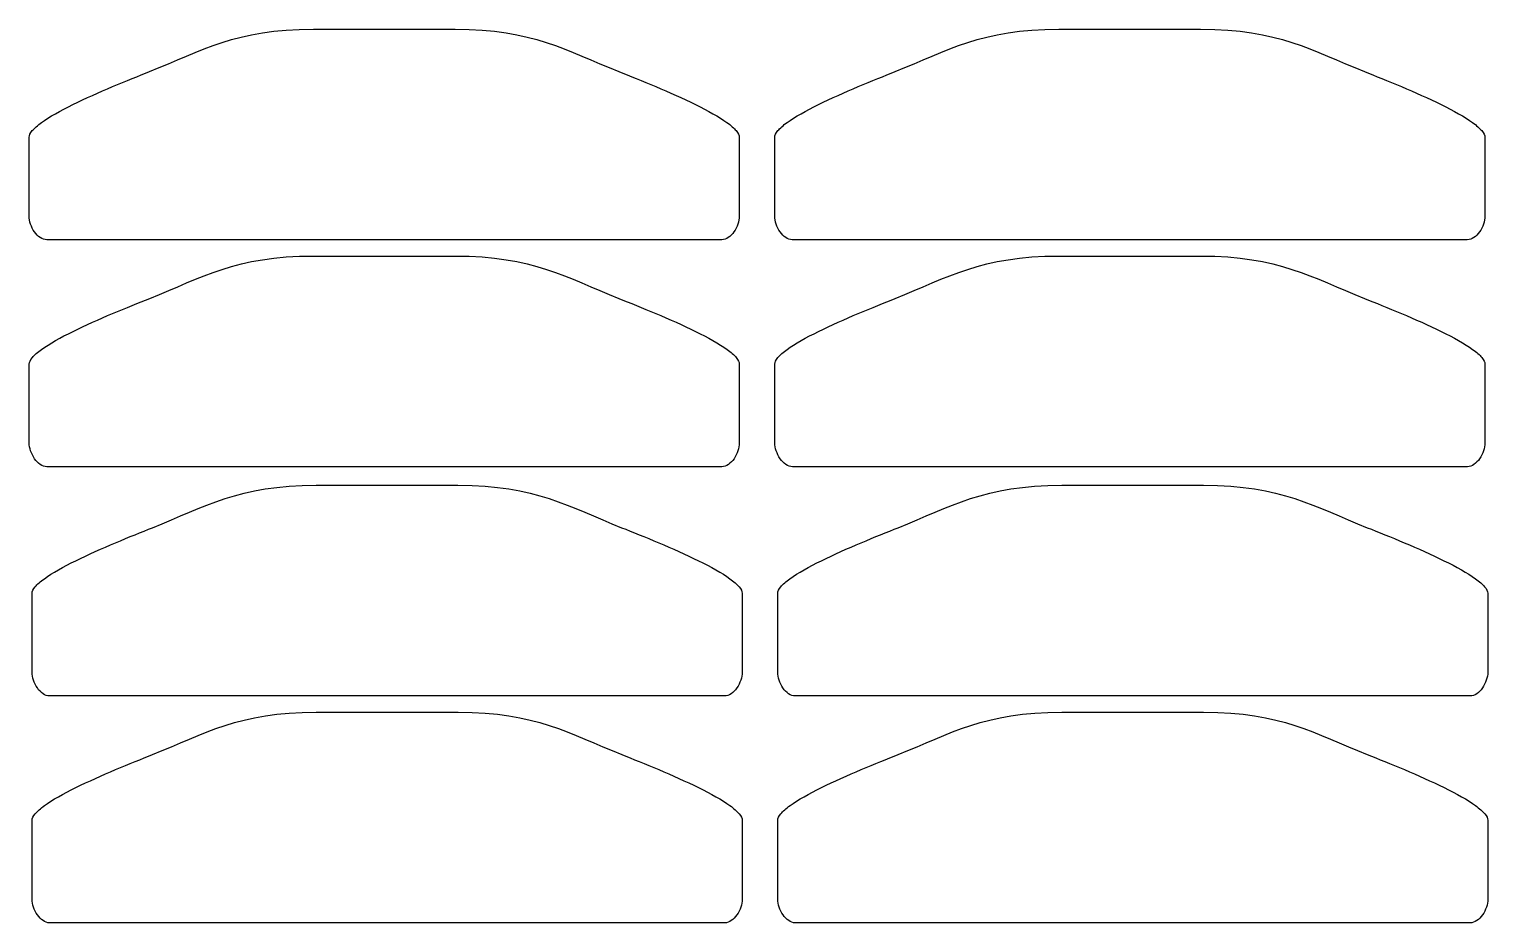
# Model space of a CAD drawing. Extents: x 0 to 490, y 0 to 300.
import ezdxf

# ---------------------------------------------------------------- set-up
doc = ezdxf.new("R2010")
doc.units = 0
doc.layers.add('Layer_1', color=7, linetype='CONTINUOUS')

msp = doc.modelspace()

# ---------------------------------------------------------------- linework, layer by layer
at = {"layer": 'Layer_1', "color": 1}
for points in [[(95.592563, 300.498117), (119.406987, 300.498117), (143.213626, 300.498117)], [(346.152968, 300.498117), (369.967393, 300.498117), (393.774031, 300.498117)], [(0.094488, 237.640683), (0.094488, 264.201237)], [(238.721452, 264.201237), (238.721452, 237.640683)], [(250.654894, 237.640683), (250.654894, 264.201237)], [(489.281857, 264.201237), (489.281857, 237.640683)], [(232.823008, 229.691468), (119.406987, 229.691468), (5.992894, 229.691468)], [(483.383413, 229.691468), (369.967393, 229.691468), (256.5533, 229.691468)], [(95.613842, 224.235985), (119.428266, 224.235985), (143.234904, 224.235985)], [(346.174247, 224.235985), (369.988671, 224.235985), (393.79531, 224.235985)], [(0.115767, 161.378551), (0.115767, 187.939104)], [(238.74273, 187.939104), (238.74273, 161.378551)], [(250.676172, 161.378551), (250.676172, 187.939104)], [(489.303136, 187.939104), (489.303136, 161.378551)], [(232.844287, 153.429336), (119.428266, 153.429336), (6.014173, 153.429336)], [(483.404692, 153.429336), (369.988671, 153.429336), (256.574578, 153.429336)], [(96.564733, 147.163257), (120.379157, 147.163257), (144.185796, 147.163257)], [(347.125139, 147.163257), (370.939563, 147.163257), (394.746201, 147.163257)], [(1.066658, 84.305824), (1.066658, 110.866377)], [(239.693622, 110.866377), (239.693622, 84.305824)], [(251.627064, 84.305824), (251.627064, 110.866377)], [(490.254027, 110.866377), (490.254027, 84.305824)], [(233.795178, 76.356608), (120.379157, 76.356608), (6.965064, 76.356608)], [(484.355583, 76.356608), (370.939563, 76.356608), (257.52547, 76.356608)], [(96.586012, 70.901125), (120.400436, 70.901125), (144.207074, 70.901125)], [(347.146417, 70.901125), (370.960841, 70.901125), (394.76748, 70.901125)], [(1.087937, 8.043691), (1.087937, 34.604245)], [(239.7149, 34.604245), (239.7149, 8.043691)], [(251.648342, 8.043691), (251.648342, 34.604245)], [(490.275306, 34.604245), (490.275306, 8.043691)], [(233.816457, 0.094476), (120.400436, 0.094476), (6.986343, 0.094476)], [(484.376862, 0.094476), (370.960841, 0.094476), (257.546748, 0.094476)]]:
    msp.add_lwpolyline(points, dxfattribs=at)
for points in [[(95.592563, 300.498117)], [(346.152968, 300.498117)], [(95.613842, 224.235985)], [(346.174247, 224.235985)], [(96.564733, 147.163257)], [(347.125139, 147.163257)], [(96.586012, 70.901125)], [(347.146417, 70.901125)]]:
    msp.add_lwpolyline(points, close=True, dxfattribs=at)
for points in [[(40.582751, 286.257878), (58.281484, 293.300536), (69.477956, 300.498117), (95.592563, 300.498117)], [(143.213626, 300.498117), (169.32827, 300.498117), (180.524704, 293.300574), (198.2234, 286.257878)], [(291.143157, 286.257878), (308.84189, 293.300536), (320.038362, 300.498117), (346.152968, 300.498117)], [(393.774031, 300.498117), (419.888676, 300.498117), (431.08511, 293.300574), (448.783805, 286.257878)], [(14.805429, 275.169992), (23.175495, 279.297009), (33.366348, 283.386307), (40.582751, 286.257878)], [(198.2234, 286.257878), (205.43984, 283.386307), (215.638404, 279.296972), (224.008545, 275.169992)], [(265.365835, 275.169992), (273.735901, 279.297009), (283.926754, 283.386307), (291.143157, 286.257878)], [(448.783805, 286.257878), (456.000246, 283.386307), (466.198809, 279.296972), (474.568951, 275.169992)], [(4.235112, 269.109444), (6.891741, 271.031258), (10.620359, 273.106521), (14.805429, 275.169992)], [(224.008545, 275.169992), (228.193654, 273.106521), (231.922233, 271.031258), (234.578863, 269.109444)], [(254.795517, 269.109444), (257.452147, 271.031258), (261.180764, 273.106521), (265.365835, 275.169992)], [(474.568951, 275.169992), (478.754059, 273.106521), (482.482638, 271.031258), (485.139268, 269.109444)], [(0.094488, 264.201237), (0.094488, 264.794585), (0.433512, 265.544405), (1.141342, 266.386786)], [(1.141342, 266.386786), (1.849172, 267.229205), (2.906835, 268.148537), (4.235112, 269.109444)], [(234.578863, 269.109444), (235.90714, 268.148537), (236.964841, 267.229205), (237.672633, 266.386786)], [(237.672633, 266.386786), (238.380463, 265.544405), (238.721452, 264.794547), (238.721452, 264.201237)], [(250.654894, 264.201237), (250.654894, 264.794585), (250.993917, 265.544405), (251.701747, 266.386786)], [(251.701747, 266.386786), (252.409577, 267.229205), (253.46724, 268.148537), (254.795517, 269.109444)], [(485.139268, 269.109444), (486.467545, 268.148537), (487.525246, 267.229205), (488.233038, 266.386786)], [(488.233038, 266.386786), (488.940868, 265.544405), (489.281857, 264.794547), (489.281857, 264.201237)], [(1.879635, 232.371153), (0.779452, 233.95931), (0.094488, 236.009402), (0.094488, 237.640683)], [(238.721452, 237.640683), (238.721452, 236.009402), (238.034523, 233.95931), (236.93434, 232.371153)], [(252.44004, 232.371153), (251.339857, 233.95931), (250.654894, 236.009402), (250.654894, 237.640683)], [(489.281857, 237.640683), (489.281857, 236.009402), (488.594928, 233.95931), (487.494745, 232.371153)], [(5.992894, 229.691468), (4.45852, 229.691468), (2.979779, 230.783033), (1.879635, 232.371153)], [(236.93434, 232.371153), (235.834195, 230.783033), (234.357383, 229.691468), (232.823008, 229.691468)], [(256.5533, 229.691468), (255.018925, 229.691468), (253.540185, 230.783033), (252.44004, 232.371153)], [(487.494745, 232.371153), (486.394601, 230.783033), (484.917788, 229.691468), (483.383413, 229.691468)], [(40.60403, 209.995746), (58.302763, 217.038404), (69.499235, 224.235985), (95.613842, 224.235985)], [(143.234904, 224.235985), (169.349549, 224.235985), (180.545983, 217.038442), (198.244678, 209.995746)], [(291.164435, 209.995746), (308.863168, 217.038404), (320.05964, 224.235985), (346.174247, 224.235985)], [(393.79531, 224.235985), (419.909954, 224.235985), (431.106389, 217.038442), (448.805084, 209.995746)], [(14.826708, 198.90786), (23.196774, 203.034877), (33.387627, 207.124174), (40.60403, 209.995746)], [(198.244678, 209.995746), (205.461119, 207.124174), (215.659682, 203.034839), (224.029824, 198.90786)], [(265.387114, 198.90786), (273.757179, 203.034877), (283.948032, 207.124174), (291.164435, 209.995746)], [(448.805084, 209.995746), (456.021525, 207.124174), (466.220088, 203.034839), (474.590229, 198.90786)], [(4.25639, 192.847312), (6.91302, 194.769126), (10.641637, 196.844389), (14.826708, 198.90786)], [(224.029824, 198.90786), (228.214932, 196.844389), (231.943512, 194.769126), (234.600142, 192.847312)], [(254.816796, 192.847312), (257.473426, 194.769126), (261.202043, 196.844389), (265.387114, 198.90786)], [(474.590229, 198.90786), (478.775338, 196.844389), (482.503917, 194.769126), (485.160547, 192.847312)], [(1.16262, 190.124654), (1.87045, 190.967073), (2.928113, 191.886405), (4.25639, 192.847312)], [(234.600142, 192.847312), (235.928419, 191.886405), (236.986119, 190.967073), (237.693912, 190.124654)], [(251.723026, 190.124654), (252.430856, 190.967073), (253.488519, 191.886405), (254.816796, 192.847312)], [(485.160547, 192.847312), (486.488824, 191.886405), (487.546525, 190.967073), (488.254317, 190.124654)], [(0.115767, 187.939104), (0.115767, 188.532452), (0.454791, 189.282273), (1.16262, 190.124654)], [(237.693912, 190.124654), (238.401741, 189.282273), (238.74273, 188.532415), (238.74273, 187.939104)], [(250.676172, 187.939104), (250.676172, 188.532452), (251.015196, 189.282273), (251.723026, 190.124654)], [(488.254317, 190.124654), (488.962147, 189.282273), (489.303136, 188.532415), (489.303136, 187.939104)], [(1.900913, 156.109021), (0.800731, 157.697178), (0.115767, 159.747269), (0.115767, 161.378551)], [(238.74273, 161.378551), (238.74273, 159.747269), (238.055801, 157.697178), (236.955619, 156.109021)], [(252.461319, 156.109021), (251.361136, 157.697178), (250.676172, 159.747269), (250.676172, 161.378551)], [(489.303136, 161.378551), (489.303136, 159.747269), (488.616207, 157.697178), (487.516024, 156.109021)], [(6.014173, 153.429336), (4.479798, 153.429336), (3.001058, 154.520901), (1.900913, 156.109021)], [(236.955619, 156.109021), (235.855474, 154.520901), (234.378661, 153.429336), (232.844287, 153.429336)], [(256.574578, 153.429336), (255.040204, 153.429336), (253.561464, 154.520901), (252.461319, 156.109021)], [(487.516024, 156.109021), (486.415879, 154.520901), (484.939067, 153.429336), (483.404692, 153.429336)], [(41.554921, 132.923018), (59.253654, 139.965676), (70.450126, 147.163257), (96.564733, 147.163257)], [(144.185796, 147.163257), (170.30044, 147.163257), (181.496874, 139.965714), (199.19557, 132.923018)], [(292.115327, 132.923018), (309.81406, 139.965676), (321.010532, 147.163257), (347.125139, 147.163257)], [(394.746201, 147.163257), (420.860846, 147.163257), (432.05728, 139.965714), (449.755975, 132.923018)], [(15.777599, 121.835132), (24.147665, 125.962149), (34.338518, 130.051447), (41.554921, 132.923018)], [(199.19557, 132.923018), (206.41201, 130.051447), (216.610574, 125.962112), (224.980715, 121.835132)], [(266.338005, 121.835132), (274.708071, 125.962149), (284.898924, 130.051447), (292.115327, 132.923018)], [(449.755975, 132.923018), (456.972416, 130.051447), (467.170979, 125.962112), (475.541121, 121.835132)], [(5.207282, 115.774585), (7.863911, 117.696399), (11.592529, 119.771662), (15.777599, 121.835132)], [(224.980715, 121.835132), (229.165824, 119.771662), (232.894403, 117.696399), (235.551033, 115.774585)], [(255.767687, 115.774585), (258.424317, 117.696399), (262.152934, 119.771662), (266.338005, 121.835132)], [(475.541121, 121.835132), (479.726229, 119.771662), (483.454809, 117.696399), (486.111438, 115.774585)], [(1.066658, 110.866377), (1.066658, 111.459725), (1.405682, 112.209545), (2.113512, 113.051926)], [(2.113512, 113.051926), (2.821342, 113.894345), (3.879005, 114.813677), (5.207282, 115.774585)], [(235.551033, 115.774585), (236.87931, 114.813677), (237.937011, 113.894345), (238.644803, 113.051926)], [(238.644803, 113.051926), (239.352633, 112.209545), (239.693622, 111.459687), (239.693622, 110.866377)], [(251.627064, 110.866377), (251.627064, 111.459725), (251.966087, 112.209545), (252.673917, 113.051926)], [(252.673917, 113.051926), (253.381747, 113.894345), (254.43941, 114.813677), (255.767687, 115.774585)], [(486.111438, 115.774585), (487.439715, 114.813677), (488.497416, 113.894345), (489.205208, 113.051926)], [(489.205208, 113.051926), (489.913038, 112.209545), (490.254027, 111.459687), (490.254027, 110.866377)], [(2.851805, 79.036293), (1.751622, 80.624451), (1.066658, 82.674542), (1.066658, 84.305824)], [(239.693622, 84.305824), (239.693622, 82.674542), (239.006693, 80.624451), (237.90651, 79.036293)], [(253.41221, 79.036293), (252.312027, 80.624451), (251.627064, 82.674542), (251.627064, 84.305824)], [(490.254027, 84.305824), (490.254027, 82.674542), (489.567098, 80.624451), (488.466915, 79.036293)], [(6.965064, 76.356608), (5.43069, 76.356608), (3.951949, 77.448173), (2.851805, 79.036293)], [(237.90651, 79.036293), (236.806365, 77.448173), (235.329553, 76.356608), (233.795178, 76.356608)], [(257.52547, 76.356608), (255.991095, 76.356608), (254.512355, 77.448173), (253.41221, 79.036293)], [(488.466915, 79.036293), (487.366771, 77.448173), (485.889958, 76.356608), (484.355583, 76.356608)], [(41.5762, 56.660886), (59.274933, 63.703544), (70.471405, 70.901125), (96.586012, 70.901125)], [(144.207074, 70.901125), (170.321719, 70.901125), (181.518153, 63.703582), (199.216849, 56.660886)], [(292.136605, 56.660886), (309.835338, 63.703544), (321.03181, 70.901125), (347.146417, 70.901125)], [(394.76748, 70.901125), (420.882124, 70.901125), (432.078559, 63.703582), (449.777254, 56.660886)], [(15.798878, 45.573), (24.168944, 49.700017), (34.359797, 53.789315), (41.5762, 56.660886)], [(199.216849, 56.660886), (206.433289, 53.789315), (216.631853, 49.699979), (225.001994, 45.573)], [(266.359284, 45.573), (274.729349, 49.700017), (284.920202, 53.789315), (292.136605, 56.660886)], [(449.777254, 56.660886), (456.993695, 53.789315), (467.192258, 49.699979), (475.562399, 45.573)], [(5.22856, 39.512452), (7.88519, 41.434266), (11.613807, 43.509529), (15.798878, 45.573)], [(225.001994, 45.573), (229.187102, 43.509529), (232.915682, 41.434266), (235.572312, 39.512452)], [(255.788966, 39.512452), (258.445596, 41.434266), (262.174213, 43.509529), (266.359284, 45.573)], [(475.562399, 45.573), (479.747508, 43.509529), (483.476087, 41.434266), (486.132717, 39.512452)], [(2.13479, 36.789794), (2.84262, 37.632213), (3.900283, 38.551545), (5.22856, 39.512452)], [(235.572312, 39.512452), (236.900589, 38.551545), (237.958289, 37.632213), (238.666082, 36.789794)], [(252.695196, 36.789794), (253.403026, 37.632213), (254.460689, 38.551545), (255.788966, 39.512452)], [(486.132717, 39.512452), (487.460994, 38.551545), (488.518695, 37.632213), (489.226487, 36.789794)], [(1.087937, 34.604245), (1.087937, 35.197593), (1.426961, 35.947413), (2.13479, 36.789794)], [(238.666082, 36.789794), (239.373911, 35.947413), (239.7149, 35.197555), (239.7149, 34.604245)], [(251.648342, 34.604245), (251.648342, 35.197593), (251.987366, 35.947413), (252.695196, 36.789794)], [(489.226487, 36.789794), (489.934317, 35.947413), (490.275306, 35.197555), (490.275306, 34.604245)], [(2.873083, 2.774161), (1.772901, 4.362318), (1.087937, 6.412409), (1.087937, 8.043691)], [(239.7149, 8.043691), (239.7149, 6.412409), (239.027971, 4.362318), (237.927789, 2.774161)], [(253.433489, 2.774161), (252.333306, 4.362318), (251.648342, 6.412409), (251.648342, 8.043691)], [(490.275306, 8.043691), (490.275306, 6.412409), (489.588377, 4.362318), (488.488194, 2.774161)], [(6.986343, 0.094476), (5.451968, 0.094476), (3.973228, 1.186041), (2.873083, 2.774161)], [(237.927789, 2.774161), (236.827644, 1.186041), (235.350831, 0.094476), (233.816457, 0.094476)], [(257.546748, 0.094476), (256.012374, 0.094476), (254.533634, 1.186041), (253.433489, 2.774161)], [(488.488194, 2.774161), (487.388049, 1.186041), (485.911237, 0.094476), (484.376862, 0.094476)]]:
    msp.add_open_spline(points, degree=3, dxfattribs=at)

doc.saveas('drawing.dxf')
